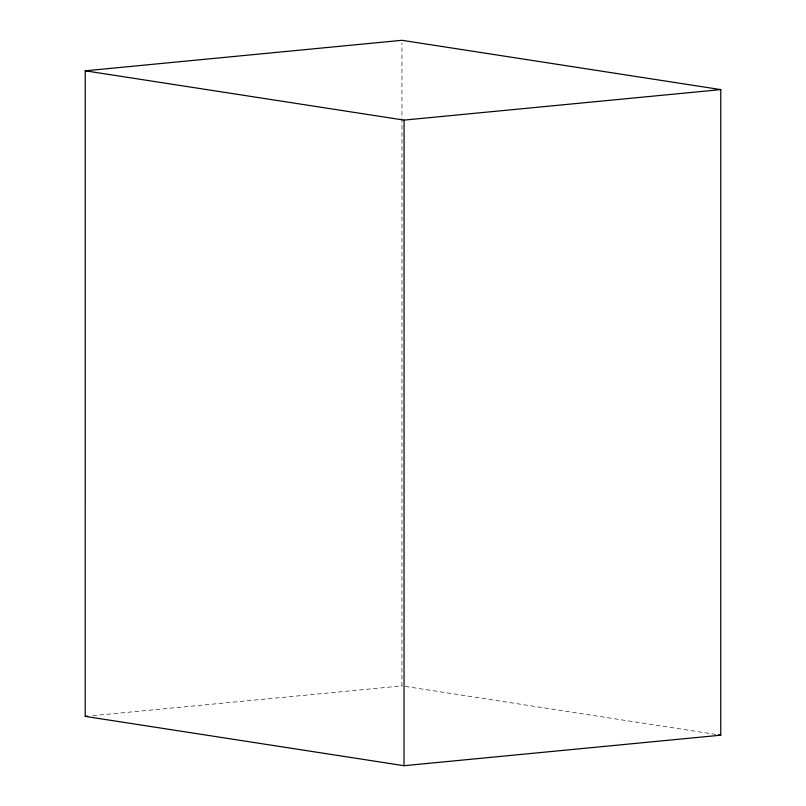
<?xml version="1.0" encoding="UTF-8"?>
<svg xmlns="http://www.w3.org/2000/svg" width="806" height="806" viewBox="0 0 806 806"><rect width="100%" height="100%" fill="white"/><g stroke="black" fill="none" stroke-linecap="round" stroke-linejoin="round"><path stroke-width="0.6" stroke-dasharray="4.03 3.02" d="M715.799 734.427L401.942 685.896L401.962 42.819M92.73 715.668L401.942 685.896"/><path stroke-width="1.21" d="M85.224 716.393L85.234 70.807L401.962 40.3L720.776 89.607L720.765 735.193L404.038 765.7L85.224 716.393L87.723 716.151M404.038 765.7L404.058 120.104L85.234 70.807M404.058 120.104L720.776 89.607M718.287 734.81L720.765 735.193"/></g></svg>
